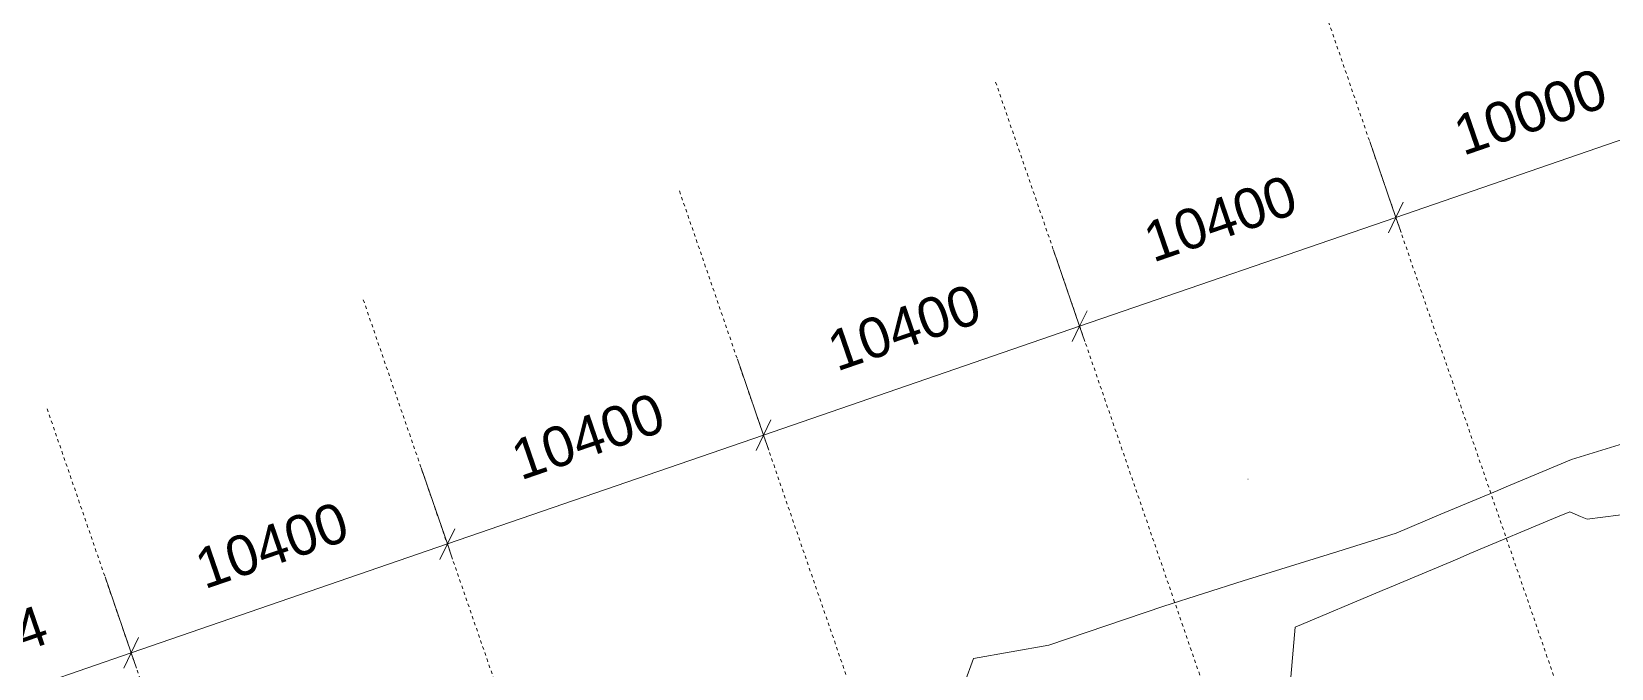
# Model space of a CAD drawing. Header units: metres. Extents: x -2515 to -2174, y 3875 to 4127.
# Drawn here: x -2463.84 to -2414.71, y 4028.78 to 4048.58 of the extents above; entities that cross this region are included whole.
import ezdxf

# ---------------------------------------------------------------- set-up
doc = ezdxf.new("R2010")
doc.units = ezdxf.units.M
doc.linetypes.add('Grid Line', pattern=[0.021, 0.012, -0.003, 0.003, -0.003])
for name, color, linetype, lineweight in [('A-ANNO-DIMS', 211, 'Continuous', 5), ('A-ANNO-DIMS-500', 211, 'Continuous', 5), ('C-TOPO', 7, 'Continuous', 5), ('C-TOPO-MAJR', 7, 'Continuous', 18), ('C-TOPO-MINR', 7, 'Continuous', 5), ('S-GRID', 1, 'Continuous', 5)]:
    doc.layers.add(name, color=color, linetype=linetype, lineweight=lineweight)
doc.styles.add('Arial_1', font='arial.ttf', dxfattribs={"height": 1.25})
doc.dimstyles.new('2_5-CON-Diagonal-_mm__O', dxfattribs={"dimscale": 0.3048, "dimtxt": 1.275324, "dimasz": 2.46063, "dimexe": 1.64042, "dimexo": 0.0625, "dimgap": 2.46063, "dimtad": 1, "dimdec": 0, "dimlfac": 1000, "dimzin": 0, "dimdsep": 46, "dimtxsty": 'Arial_1', "dimblk1": 'OBLIQUE', "dimblk2": 'OBLIQUE', "dimsah": 1, "dimcen": 0.09, "dimdle": 1.64042, "dimazin": 0, "dimtfac": 1, "dimtdec": 4, "dimtix": 1, "dimtmove": 0, "dimatfit": 3, "dimfxl": 8.2021, "dimfxlon": 1, "dimtvp": 1, "dimtfill": 1, "dimtolj": 1, "dimtzin": 0, "dimlwd": 15, "dimlwe": 15, "dimarcsym": 2})

# ---------------------------------------------------------------- blocks, each defined once
blk = doc.blocks.new('DIMBLOCK6-GA - TENANCY PLAN')
at = {"layer": 'A-ANNO-DIMS-500', "lineweight": 15}
for p, q in [((-2460.747, 4029.258), (-2461.561, 4031.622)), ((-2460.747, 4029.258), (-2460.514, 4029.734)), ((-2469.166, 4026.359), (-2460.747, 4029.258)), ((-2460.747, 4029.258), (-2460.979, 4028.781)), ((-2460.747, 4029.258), (-2460.584, 4028.785)), ((-2468.693, 4026.522), (-2469.507, 4028.885)), ((-2468.693, 4026.522), (-2468.461, 4026.998)), ((-2468.693, 4026.522), (-2468.926, 4026.045)), ((-2468.693, 4026.522), (-2468.53, 4026.049))]:
    blk.add_line(p, q, dxfattribs=at)
at = {"layer": 'A-ANNO-DIMS-500', "color": 0, "lineweight": 15, "insert": (-2467.311, 4029.507), "char_height": 1.25, "width": 4.61471, "attachment_point": 1, "rotation": 19.0004, "line_spacing_factor": 0.941778, "style": 'Arial_1', "bg_fill": 3, "box_fill_scale": 1.25, "bg_fill_color": 256, "bg_fill_true_color": 13158600, "bg_fill_transparency": 0}
blk.add_mtext('8404', dxfattribs=at)
blk = doc.blocks.new('_Oblique')
at = {"color": 0, "linetype": 'ByBlock', "lineweight": -2}
blk.add_line((-0.5, -0.5), (0.5, 0.5), dxfattribs=at)
blk = doc.blocks.new('DIMBLOCK7-GA - TENANCY PLAN')
at = {"layer": 'A-ANNO-DIMS-500', "lineweight": 15}
for p, q in [((-2450.913, 4032.644), (-2451.727, 4035.008)), ((-2450.913, 4032.644), (-2450.681, 4033.12)), ((-2460.747, 4029.258), (-2450.913, 4032.644)), ((-2450.913, 4032.644), (-2451.146, 4032.167)), ((-2450.913, 4032.644), (-2450.751, 4032.171)), ((-2460.747, 4029.258), (-2461.561, 4031.622)), ((-2460.747, 4029.258), (-2460.514, 4029.734)), ((-2460.747, 4029.258), (-2460.979, 4028.781)), ((-2460.747, 4029.258), (-2460.584, 4028.785))]:
    blk.add_line(p, q, dxfattribs=at)
at = {"layer": 'A-ANNO-DIMS-500', "color": 0, "lineweight": 15, "insert": (-2458.875, 4032.412), "char_height": 1.25, "width": 5.76839, "attachment_point": 1, "rotation": 19.0004, "line_spacing_factor": 0.941778, "style": 'Arial_1', "bg_fill": 3, "box_fill_scale": 1.25, "bg_fill_color": 256, "bg_fill_true_color": 13158600, "bg_fill_transparency": 0}
blk.add_mtext('10400', dxfattribs=at)
blk = doc.blocks.new('DIMBLOCK8-GA - TENANCY PLAN')
at = {"layer": 'A-ANNO-DIMS-500', "lineweight": 15}
for p, q in [((-2441.08, 4036.03), (-2441.894, 4038.393)), ((-2441.08, 4036.03), (-2440.848, 4036.506)), ((-2450.913, 4032.644), (-2441.08, 4036.03)), ((-2441.08, 4036.03), (-2441.313, 4035.553)), ((-2441.08, 4036.03), (-2440.917, 4035.557)), ((-2450.913, 4032.644), (-2451.727, 4035.008)), ((-2450.913, 4032.644), (-2450.681, 4033.12)), ((-2450.913, 4032.644), (-2451.146, 4032.167)), ((-2450.913, 4032.644), (-2450.751, 4032.171))]:
    blk.add_line(p, q, dxfattribs=at)
at = {"layer": 'A-ANNO-DIMS-500', "color": 0, "lineweight": 15, "insert": (-2449.042, 4035.798), "char_height": 1.25, "width": 5.76839, "attachment_point": 1, "rotation": 19.0004, "line_spacing_factor": 0.941778, "style": 'Arial_1', "bg_fill": 3, "box_fill_scale": 1.25, "bg_fill_color": 256, "bg_fill_true_color": 13158600, "bg_fill_transparency": 0}
blk.add_mtext('10400', dxfattribs=at)
blk = doc.blocks.new('DIMBLOCK9-GA - TENANCY PLAN')
at = {"layer": 'A-ANNO-DIMS-500', "lineweight": 15}
for p, q in [((-2431.247, 4039.416), (-2432.061, 4041.779)), ((-2441.08, 4036.03), (-2431.247, 4039.416)), ((-2431.247, 4039.416), (-2431.479, 4038.939)), ((-2431.247, 4039.416), (-2431.014, 4039.892)), ((-2431.247, 4039.416), (-2431.084, 4038.943)), ((-2441.08, 4036.03), (-2441.894, 4038.393)), ((-2441.08, 4036.03), (-2440.848, 4036.506)), ((-2441.08, 4036.03), (-2441.313, 4035.553)), ((-2441.08, 4036.03), (-2440.917, 4035.557))]:
    blk.add_line(p, q, dxfattribs=at)
at = {"layer": 'A-ANNO-DIMS-500', "color": 0, "lineweight": 15, "insert": (-2439.208, 4039.184), "char_height": 1.25, "width": 5.76839, "attachment_point": 1, "rotation": 19.0004, "line_spacing_factor": 0.941778, "style": 'Arial_1', "bg_fill": 3, "box_fill_scale": 1.25, "bg_fill_color": 256, "bg_fill_true_color": 13158600, "bg_fill_transparency": 0}
blk.add_mtext('10400', dxfattribs=at)
blk = doc.blocks.new('DIMBLOCK10-GA - TENANCY PLAN')
at = {"layer": 'A-ANNO-DIMS-500', "lineweight": 15}
for p, q in [((-2421.413, 4042.802), (-2422.227, 4045.165)), ((-2421.413, 4042.802), (-2421.181, 4043.278)), ((-2431.247, 4039.416), (-2421.413, 4042.802)), ((-2421.413, 4042.802), (-2421.646, 4042.325)), ((-2421.413, 4042.802), (-2421.251, 4042.329)), ((-2431.247, 4039.416), (-2432.061, 4041.779)), ((-2431.247, 4039.416), (-2431.479, 4038.939)), ((-2431.247, 4039.416), (-2431.014, 4039.892)), ((-2431.247, 4039.416), (-2431.084, 4038.943))]:
    blk.add_line(p, q, dxfattribs=at)
at = {"layer": 'A-ANNO-DIMS-500', "color": 0, "lineweight": 15, "insert": (-2429.375, 4042.57), "char_height": 1.25, "width": 5.76839, "attachment_point": 1, "rotation": 19.0004, "line_spacing_factor": 0.941778, "style": 'Arial_1', "bg_fill": 3, "box_fill_scale": 1.25, "bg_fill_color": 256, "bg_fill_true_color": 13158600, "bg_fill_transparency": 0}
blk.add_mtext('10400', dxfattribs=at)
blk = doc.blocks.new('DIMBLOCK11-GA - TENANCY PLAN')
at = {"layer": 'A-ANNO-DIMS-500', "lineweight": 15}
for p, q in [((-2411.958, 4046.057), (-2412.772, 4048.421)), ((-2411.958, 4046.057), (-2411.726, 4046.534)), ((-2421.413, 4042.802), (-2411.958, 4046.057)), ((-2411.958, 4046.057), (-2412.191, 4045.581)), ((-2411.958, 4046.057), (-2411.795, 4045.585)), ((-2421.413, 4042.802), (-2422.227, 4045.165)), ((-2421.413, 4042.802), (-2421.181, 4043.278)), ((-2421.413, 4042.802), (-2421.646, 4042.325)), ((-2421.413, 4042.802), (-2421.251, 4042.329))]:
    blk.add_line(p, q, dxfattribs=at)
at = {"layer": 'A-ANNO-DIMS-500', "color": 0, "lineweight": 15, "insert": (-2419.731, 4045.891), "char_height": 1.25, "width": 5.76839, "attachment_point": 1, "rotation": 19.0004, "line_spacing_factor": 0.941778, "style": 'Arial_1', "bg_fill": 3, "box_fill_scale": 1.25, "bg_fill_color": 256, "bg_fill_true_color": 13158600, "bg_fill_transparency": 0}
blk.add_mtext('10000', dxfattribs=at)

msp = doc.modelspace()

# ---------------------------------------------------------------- linework, layer by layer
at = {"layer": 'C-TOPO'}
msp.add_line((-2426.0139, 4034.6575), (-2426.0103, 4034.6587), dxfattribs=at)
at = {"layer": 'C-TOPO-MAJR', "color": 251, "lineweight": 13}
for p, q in [((-2415.948, 4035.2741), (-2413.4772, 4036.0344)), ((-2417.9846, 4034.4189), (-2415.948, 4035.2741)), ((-2420.0141, 4033.5666), (-2418.2392, 4034.312)), ((-2418.2392, 4034.312), (-2418.1293, 4034.3565)), ((-2418.1293, 4034.3565), (-2417.9846, 4034.4189)), ((-2421.4026, 4032.985), (-2420.0141, 4033.5666)), ((-2423.2218, 4032.4142), (-2421.4026, 4032.985)), ((-2425.2914, 4031.7675), (-2423.2218, 4032.4142)), ((-2426.1624, 4031.4953), (-2425.2914, 4031.7675)), ((-2428.6309, 4030.711), (-2426.1624, 4031.4953)), ((-2432.2078, 4029.4946), (-2428.6309, 4030.711)), ((-2434.5514, 4029.085), (-2432.2078, 4029.4946)), ((-2434.8293, 4028.32), (-2434.5514, 4029.085))]:
    msp.add_line(p, q, dxfattribs=at)
at = {"layer": 'C-TOPO-MINR', "color": 252}
for p, q in [((-2416.3888, 4033.4858), (-2416.0042, 4033.6415)), ((-2416.0042, 4033.6415), (-2415.6674, 4033.502)), ((-2415.4637, 4033.4155), (-2414.0033, 4033.5997)), ((-2419.1088, 4032.3436), (-2416.3888, 4033.4858)), ((-2415.6674, 4033.502), (-2415.4637, 4033.4155)), ((-2421.6063, 4031.295), (-2419.5056, 4032.1774)), ((-2419.5056, 4032.1774), (-2419.1088, 4032.3436)), ((-2424.5474, 4030.0598), (-2421.843, 4031.1954)), ((-2421.843, 4031.1954), (-2421.6063, 4031.295)), ((-2424.7381, 4027.785), (-2424.5474, 4030.0598))]:
    msp.add_line(p, q, dxfattribs=at)
at = {"layer": 'S-GRID', "linetype": 'Grid Line'}
for p, q in [((-2414.8157, 3959.7541), (-2443.7185, 4043.6919)), ((-2434.4824, 3952.9821), (-2463.3852, 4036.92))]:
    msp.add_line(p, q, dxfattribs=at)

# ---------------------------------------------------------------- next in the draw order: dimensions: what is measured, and where the dimension line sits
at = {"layer": 'A-ANNO-DIMS', "lineweight": 15}
dim = msp.add_linear_dim(base=(-2460.7468, 4029.2577), p1=(-2469.507, 4028.8853), p2=(-2461.5608, 4031.6215), angle=19.00041, dimstyle='2_5-CON-Diagonal-_mm__O', override={"dimpost": '<>', "dimfxl": 8.40418}, dxfattribs=at)
dim.commit()
dim.dimension.update_dxf_attribs({"geometry": 'DIMBLOCK6-GA - TENANCY PLAN', "text_midpoint": (-2465.1719, 4029.2022)})

# ---------------------------------------------------------------- next in the draw order: dimensions: what is measured, and where the dimension line sits
dim = msp.add_linear_dim(base=(-2450.9135, 4032.6437), p1=(-2461.5608, 4031.6215), p2=(-2451.7274, 4035.0075), angle=19.00041, dimstyle='2_5-CON-Diagonal-_mm__O', override={"dimpost": '<>', "dimfxl": 10.4}, dxfattribs=at)
dim.commit()
dim.dimension.update_dxf_attribs({"geometry": 'DIMBLOCK7-GA - TENANCY PLAN', "text_midpoint": (-2456.2821, 4032.2633)})

# ---------------------------------------------------------------- next in the draw order: dimensions: what is measured, and where the dimension line sits
dim = msp.add_linear_dim(base=(-2441.0801, 4036.0297), p1=(-2451.7274, 4035.0075), p2=(-2441.894, 4038.3935), angle=19.00041, dimstyle='2_5-CON-Diagonal-_mm__O', override={"dimpost": '<>', "dimfxl": 10.4}, dxfattribs=at)
dim.commit()
dim.dimension.update_dxf_attribs({"geometry": 'DIMBLOCK8-GA - TENANCY PLAN', "text_midpoint": (-2446.4487, 4035.6493)})

# ---------------------------------------------------------------- next in the draw order: dimensions: what is measured, and where the dimension line sits
dim = msp.add_linear_dim(base=(-2431.2467, 4039.4157), p1=(-2441.894, 4038.3935), p2=(-2432.0607, 4041.7795), angle=19.00041, dimstyle='2_5-CON-Diagonal-_mm__O', override={"dimpost": '<>', "dimfxl": 10.4}, dxfattribs=at)
dim.commit()
dim.dimension.update_dxf_attribs({"geometry": 'DIMBLOCK9-GA - TENANCY PLAN', "text_midpoint": (-2436.6154, 4039.0353)})

# ---------------------------------------------------------------- next in the draw order: dimensions: what is measured, and where the dimension line sits
dim = msp.add_linear_dim(base=(-2421.4133, 4042.8016), p1=(-2432.0607, 4041.7795), p2=(-2422.2273, 4045.1654), angle=19.00041, dimstyle='2_5-CON-Diagonal-_mm__O', override={"dimpost": '<>', "dimfxl": 10.4}, dxfattribs=at)
dim.commit()
dim.dimension.update_dxf_attribs({"geometry": 'DIMBLOCK10-GA - TENANCY PLAN', "text_midpoint": (-2426.782, 4042.4212)})

# ---------------------------------------------------------------- next in the draw order: linework, layer by layer
at = {"layer": 'S-GRID', "linetype": 'Grid Line'}
msp.add_line((-2424.649, 3956.3681), (-2453.5518, 4040.306), dxfattribs=at)

# ---------------------------------------------------------------- next in the draw order: dimensions: what is measured, and where the dimension line sits
at = {"layer": 'A-ANNO-DIMS', "lineweight": 15}
dim = msp.add_linear_dim(base=(-2411.9582, 4046.0574), p1=(-2422.2273, 4045.1654), p2=(-2412.7721, 4048.4212), angle=19.00041, dimstyle='2_5-CON-Diagonal-_mm__O', override={"dimpost": '<>', "dimfxl": 10}, dxfattribs=at)
dim.commit()
dim.dimension.update_dxf_attribs({"geometry": 'DIMBLOCK11-GA - TENANCY PLAN', "text_midpoint": (-2417.1377, 4045.7421)})

# ---------------------------------------------------------------- next in the draw order: linework, layer by layer
at = {"layer": 'S-GRID', "linetype": 'Grid Line'}
for p, q in [((-2395.1489, 3966.5259), (-2424.0517, 4050.4639)), ((-2404.9823, 3963.14), (-2433.8851, 4047.0779))]:
    msp.add_line(p, q, dxfattribs=at)

doc.saveas('drawing.dxf')
